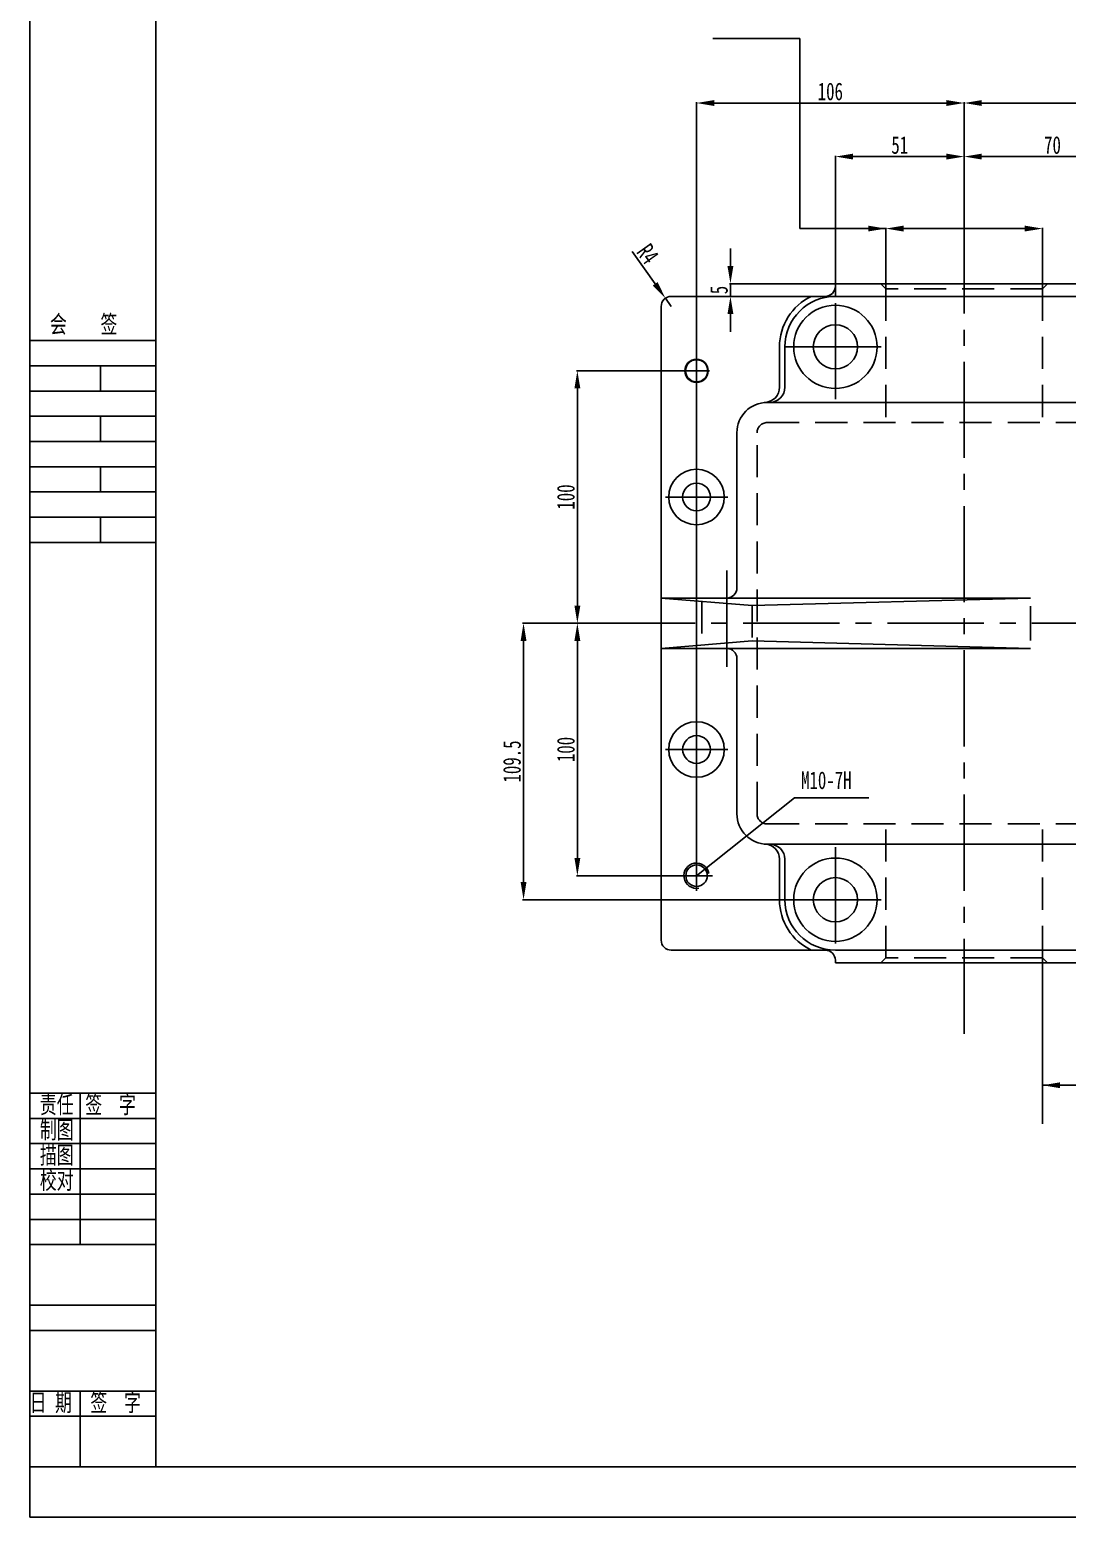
# Model space of a CAD drawing. Header units: inches. Extents: x 0 to 841, y 0 to 594.
# Drawn here: x 0.2 to 205.7, y 0 to 294.6 of the extents above; entities that cross this region are included whole.
import ezdxf

# ---------------------------------------------------------------- set-up
doc = ezdxf.new("R2010")
doc.units = ezdxf.units.IN
doc.header["$MEASUREMENT"] = 0
doc.linetypes.add('CENTER2', pattern=[28.575, 19.05, -3.175, 3.175, -3.175])
doc.linetypes.add('DASHED2', pattern=[9.525, 6.35, -3.175])
for name, color, linetype in [('中心线', 10, 'CENTER2'), ('剖面层', 4, 'Continuous'), ('标注层', 7, 'Continuous'), ('粗实线', 5, 'Continuous'), ('细实线', 7, 'Continuous'), ('虚线', 220, 'DASHED2')]:
    doc.layers.add(name, color=color, linetype=linetype)
doc.styles.add('仿宋3.5', font='simfang.ttf', dxfattribs={"width": 0.7, "height": 3.5})
doc.dimstyles.new('Scale_1_2', dxfattribs={"dimtxt": 3.5, "dimasz": 3.5, "dimexe": 0.18, "dimexo": 0.0625, "dimgap": 0.5, "dimtad": 1, "dimdec": 0, "dimlfac": 2, "dimzin": 0, "dimdsep": 46, "dimtxsty": '仿宋3.5', "dimcen": 0.09, "dimadec": 0, "dimazin": 0, "dimtfac": 1, "dimtdec": 0, "dimtix": 1, "dimtmove": 2, "dimatfit": 3, "dimfxl": 1, "dimtolj": 1, "dimarcsym": 0})

# ---------------------------------------------------------------- blocks, each defined once
blk = doc.blocks.new('*D44')
at = {"layer": 'Defpoints', "color": 0, "transparency": 16777216}
for p in [(185.23, 269.5), (185.23, 257.44), (220.23, 242.2)]:
    blk.add_point(p, dxfattribs=at)
at = {"layer": '标注层', "color": 0, "lineweight": -2, "transparency": 16777216}
for p, q in [((185.23, 257.5), (185.23, 269.68)), ((216.73, 269.5), (188.73, 269.5)), ((220.23, 242.26), (220.23, 269.68))]:
    blk.add_line(p, q, dxfattribs=at)
at = {"layer": '标注层', "color": 0, "transparency": 16777216}
for points in [[(188.73, 270.08), (188.73, 268.92), (185.23, 269.5)], [(216.73, 270.08), (216.73, 268.92), (220.23, 269.5)]]:
    blk.add_solid(points, dxfattribs=at)
at = {"layer": '标注层', "color": 0, "transparency": 16777216, "insert": (202.73, 271.77), "char_height": 3.5, "attachment_point": 5, "style": '仿宋3.5'}
blk.add_mtext('\\A1;70', dxfattribs=at)
blk = doc.blocks.new('*D45')
at = {"layer": 'Defpoints', "color": 0, "transparency": 16777216}
for p in [(159.73, 269.5), (185.23, 257.44), (159.73, 241.82)]:
    blk.add_point(p, dxfattribs=at)
at = {"layer": '标注层', "color": 0, "lineweight": -2, "transparency": 16777216}
for p, q in [((159.73, 241.88), (159.73, 269.68)), ((181.73, 269.5), (163.23, 269.5)), ((185.23, 257.5), (185.23, 269.68))]:
    blk.add_line(p, q, dxfattribs=at)
at = {"layer": '标注层', "color": 0, "transparency": 16777216}
for points in [[(163.23, 270.08), (163.23, 268.92), (159.73, 269.5)], [(181.73, 270.08), (181.73, 268.92), (185.23, 269.5)]]:
    blk.add_solid(points, dxfattribs=at)
at = {"layer": '标注层', "color": 0, "transparency": 16777216, "insert": (172.48, 271.77), "char_height": 3.5, "attachment_point": 5, "style": '仿宋3.5'}
blk.add_mtext('\\A1;51', dxfattribs=at)
blk = doc.blocks.new('*D47')
at = {"layer": 'Defpoints', "color": 0, "transparency": 16777216}
for p in [(200.73, 255.24), (169.73, 243.32), (200.73, 243.32)]:
    blk.add_point(p, dxfattribs=at)
at = {"layer": '标注层', "color": 0, "lineweight": -2, "transparency": 16777216}
for p, q in [((169.73, 243.38), (169.73, 255.42)), ((173.23, 255.24), (197.23, 255.24)), ((200.73, 243.38), (200.73, 255.42))]:
    blk.add_line(p, q, dxfattribs=at)
at = {"layer": '标注层', "color": 0, "transparency": 16777216}
for points in [[(173.23, 255.83), (173.23, 254.66), (169.73, 255.24)], [(197.23, 255.83), (197.23, 254.66), (200.73, 255.24)]]:
    blk.add_solid(points, dxfattribs=at)
at = {"layer": '标注层', "color": 0, "transparency": 16777216, "insert": (185.23, 257.49), "char_height": 3.5, "attachment_point": 5, "style": '仿宋3.5'}
blk.add_mtext('\\A1;  ', dxfattribs=at)
blk = doc.blocks.new('*D50')
at = {"layer": 'Defpoints', "color": 0, "transparency": 16777216}
for p in [(185.23, 280.11), (185.23, 257.44), (132.23, 130.03)]:
    blk.add_point(p, dxfattribs=at)
at = {"layer": '标注层', "color": 0, "lineweight": -2, "transparency": 16777216}
for p, q in [((132.23, 130.1), (132.23, 280.29)), ((135.73, 280.11), (181.73, 280.11)), ((185.23, 257.5), (185.23, 280.29))]:
    blk.add_line(p, q, dxfattribs=at)
at = {"layer": '标注层', "color": 0, "transparency": 16777216}
for points in [[(135.73, 280.69), (135.73, 279.52), (132.23, 280.11)], [(181.73, 280.69), (181.73, 279.52), (185.23, 280.11)]]:
    blk.add_solid(points, dxfattribs=at)
at = {"layer": '标注层', "color": 0, "transparency": 16777216, "insert": (158.73, 282.38), "char_height": 3.5, "attachment_point": 5, "style": '仿宋3.5'}
blk.add_mtext('\\A1;106', dxfattribs=at)
blk = doc.blocks.new('*D51')
at = {"layer": 'Defpoints', "color": 0, "transparency": 16777216}
for p in [(257.73, 280.11), (185.23, 257.44), (257.73, 257.44)]:
    blk.add_point(p, dxfattribs=at)
at = {"layer": '标注层', "color": 0, "lineweight": -2, "transparency": 16777216}
for p, q in [((185.23, 257.5), (185.23, 280.29)), ((188.73, 280.11), (254.23, 280.11)), ((257.73, 257.5), (257.73, 280.29))]:
    blk.add_line(p, q, dxfattribs=at)
at = {"layer": '标注层', "color": 0, "transparency": 16777216}
for points in [[(188.73, 280.69), (188.73, 279.52), (185.23, 280.11)], [(254.23, 280.69), (254.23, 279.52), (257.73, 280.11)]]:
    blk.add_solid(points, dxfattribs=at)
at = {"layer": '标注层', "color": 0, "transparency": 16777216, "insert": (219.39, 282.54), "char_height": 3.5, "attachment_point": 5, "style": '仿宋3.5'}
blk.add_mtext('\\A1;145±0.032', dxfattribs=at)
blk = doc.blocks.new('*D58')
at = {"layer": 'Defpoints', "color": 0, "transparency": 16777216}
for p in [(108.63, 177.07), (112.9, 177.07), (129.04, 127.07)]:
    blk.add_point(p, dxfattribs=at)
at = {"layer": '标注层', "color": 0, "lineweight": -2, "transparency": 16777216}
for p, q in [((112.84, 177.07), (108.45, 177.07)), ((108.63, 130.57), (108.63, 173.57)), ((128.98, 127.07), (108.45, 127.07))]:
    blk.add_line(p, q, dxfattribs=at)
at = {"layer": '标注层', "color": 0, "transparency": 16777216}
for points in [[(108.05, 173.57), (109.22, 173.57), (108.63, 177.07)], [(108.05, 130.57), (109.22, 130.57), (108.63, 127.07)]]:
    blk.add_solid(points, dxfattribs=at)
at = {"layer": '标注层', "color": 0, "transparency": 16777216, "insert": (106.36, 152.07), "char_height": 3.5, "attachment_point": 5, "rotation": 90, "style": '仿宋3.5'}
blk.add_mtext('\\A1;100', dxfattribs=at)
blk = doc.blocks.new('*D59')
at = {"layer": 'Defpoints', "color": 0, "transparency": 16777216}
for p in [(108.63, 227.07), (129.64, 227.07), (112.9, 177.07)]:
    blk.add_point(p, dxfattribs=at)
at = {"layer": '标注层', "color": 0, "lineweight": -2, "transparency": 16777216}
for p, q in [((129.58, 227.07), (108.45, 227.07)), ((108.63, 180.57), (108.63, 223.57)), ((112.84, 177.07), (108.45, 177.07))]:
    blk.add_line(p, q, dxfattribs=at)
at = {"layer": '标注层', "color": 0, "transparency": 16777216}
for points in [[(108.05, 223.57), (109.22, 223.57), (108.63, 227.07)], [(108.05, 180.57), (109.22, 180.57), (108.63, 177.07)]]:
    blk.add_solid(points, dxfattribs=at)
at = {"layer": '标注层', "color": 0, "transparency": 16777216, "insert": (106.36, 202.07), "char_height": 3.5, "attachment_point": 5, "rotation": 90, "style": '仿宋3.5'}
blk.add_mtext('\\A1;100', dxfattribs=at)
blk = doc.blocks.new('*D66')
at = {"layer": 'Defpoints', "color": 0, "transparency": 16777216}
for p in [(112.9, 177.07), (97.97, 122.32), (149.73, 122.32)]:
    blk.add_point(p, dxfattribs=at)
at = {"layer": '标注层', "color": 0, "lineweight": -2, "transparency": 16777216}
for p, q in [((112.84, 177.07), (97.79, 177.07)), ((97.97, 173.57), (97.97, 125.82)), ((149.67, 122.32), (97.79, 122.32))]:
    blk.add_line(p, q, dxfattribs=at)
at = {"layer": '标注层', "color": 0, "transparency": 16777216}
for points in [[(97.39, 173.57), (98.56, 173.57), (97.97, 177.07)], [(97.39, 125.82), (98.56, 125.82), (97.97, 122.32)]]:
    blk.add_solid(points, dxfattribs=at)
at = {"layer": '标注层', "color": 0, "transparency": 16777216, "insert": (95.69, 149.69), "char_height": 3.5, "attachment_point": 5, "rotation": 90, "style": '仿宋3.5'}
blk.add_mtext('\\A1;109.5', dxfattribs=at)
blk = doc.blocks.new('*D70')
at = {"layer": 'Defpoints', "color": 0, "transparency": 16777216}
for p in [(138.95, 241.82), (142.98, 241.82), (159.73, 244.32)]:
    blk.add_point(p, dxfattribs=at)
at = {"layer": '标注层', "color": 0, "lineweight": -2, "transparency": 16777216}
for p, q in [((138.95, 247.82), (138.95, 251.32)), ((159.67, 244.32), (138.77, 244.32)), ((142.92, 241.82), (138.77, 241.82)), ((138.95, 244.32), (138.95, 241.82)), ((138.95, 238.32), (138.95, 234.82))]:
    blk.add_line(p, q, dxfattribs=at)
at = {"layer": '标注层', "color": 0, "transparency": 16777216}
for points in [[(138.36, 247.82), (139.53, 247.82), (138.95, 244.32)], [(138.36, 238.32), (139.53, 238.32), (138.95, 241.82)]]:
    blk.add_solid(points, dxfattribs=at)
at = {"layer": '标注层', "color": 0, "transparency": 16777216, "insert": (136.68, 243.07), "char_height": 3.5, "attachment_point": 5, "rotation": 90, "style": '仿宋3.5'}
blk.add_mtext('\\A1;5', dxfattribs=at)
blk = doc.blocks.new('*D71')
at = {"layer": 'Defpoints', "color": 0, "transparency": 16777216}
for p in [(126.07, 241.45), (127.23, 239.82)]:
    blk.add_point(p, dxfattribs=at)
at = {"layer": '标注层', "color": 0, "lineweight": -2, "transparency": 16777216}
for p, q in [((119.5, 250.7), (124.04, 244.3)), ((127.23, 239.82), (126.07, 241.45))]:
    blk.add_line(p, q, dxfattribs=at)
at = {"layer": '标注层', "color": 0, "transparency": 16777216}
blk.add_solid([(124.52, 244.64), (123.57, 243.96), (126.07, 241.45)], dxfattribs=at)
at = {"layer": '标注层', "color": 0, "transparency": 16777216, "insert": (122.59, 250.23), "char_height": 3.5, "attachment_point": 5, "rotation": 305.392, "style": '仿宋3.5'}
blk.add_mtext('\\A1;R4', dxfattribs=at)

msp = doc.modelspace()

# ---------------------------------------------------------------- hatches: boundary and pattern name
at = {"layer": '剖面层'}
h = msp.add_hatch(dxfattribs=at)
h.set_pattern_fill('ANSI31', color=256, scale=20)
h.paths.add_polyline_path([(129.72946, 410.45384), (125.22946, 410.45384), (125.22946, 404.45384), (129.72946, 404.45384)])
h.paths.add_polyline_path([(130.10446, 410.45384), (129.72946, 410.45384), (129.72946, 404.45384), (130.10446, 404.45384)])
h.paths.add_polyline_path([(134.72946, 410.45384), (134.35446, 410.45384), (134.35446, 404.45384), (134.72946, 404.45384)])
edge = h.paths.add_edge_path()
edge.add_spline(control_points=[(137.36363, 404.45384), (138.01162, 405.525), (139.23883, 407.55368), (137.96491, 409.52391), (137.36363, 410.45384)], knot_values=[0, 0, 0, 0, 3.431642552, 6.499186233, 6.499186233, 6.499186233, 6.499186233], degree=3, periodic=0)
edge.add_line((137.36363, 410.45384), (134.72946, 410.45384))
edge.add_line((134.72946, 410.45384), (134.72946, 404.45384))
edge.add_line((134.72946, 404.45384), (137.36363, 404.45384))
h.paths.add_polyline_path([(339.46327, 482.43201, -0.034313288), (350.22946, 483.17173), (350.22946, 487.17173, 0.034296462), (338.92171, 486.39519), (320.86209, 483.90299, -0.414213562), (318.60746, 485.61081), (318.53908, 486.1063), (313.58602, 485.42279), (314.47503, 478.9826)])
h.paths.add_polyline_path([(313.58602, 485.42279), (308.63296, 484.73928), (309.52173, 478.29884), (314.47503, 478.9826)])
h.paths.add_polyline_path([(350.22946, 487.17173), (350.22946, 483.17173, -0.414213562), (428.94736, 404.45384), (437.97946, 404.45384), (437.97946, 409.95384), (435.22946, 409.95384), (435.22946, 410.45384), (434.56879, 410.45384, -0.38677765), (432.57773, 412.26498, 0.38677765)])
edge = h.paths.add_edge_path(flags=17)
edge.add_spline(control_points=[(397.97773, 410.45384), (397.83064, 411.24236), (396.75029, 414.17316), (396.38172, 421.14712), (400.79982, 427.0149), (398.98279, 430.53008), (398.47946, 431.50379)], knot_values=[0, 0, 0, 0, 5.403763037, 21.688429617, 38.08399628, 44.365670284, 44.365670284, 44.365670284, 44.365670284], degree=3, periodic=0)
edge.add_line((398.47946, 431.50379), (394.60446, 431.50379))
edge.add_line((394.60446, 431.50379), (394.60446, 404.45384))
edge.add_line((394.60446, 404.45384), (397.48719, 404.45384))
edge.add_spline(control_points=[(397.48719, 404.45384), (398.01932, 406.59424), (398.30996, 408.67278), (397.97773, 410.45384)], knot_values=[44.365670284, 44.365670284, 44.365670284, 44.365670284, 56.571233546, 56.571233546, 56.571233546, 56.571233546], degree=3, periodic=0)
edge = h.paths.add_edge_path(flags=17)
edge.add_line((385.85446, 431.50379), (381.97946, 431.50379))
edge.add_line((381.97946, 431.50379), (381.97946, 432.00379))
edge.add_line((381.97946, 432.00379), (381.19365, 432.00379))
edge.add_spline(control_points=[(381.19365, 432.00379), (380.94018, 431.53424), (380.71437, 431.05645), (380.53035, 430.56621)], knot_values=[6.251690243, 6.251690243, 6.251690243, 6.251690243, 9.44891892, 9.44891892, 9.44891892, 9.44891892], degree=3, periodic=0)
edge.add_spline(control_points=[(380.53035, 430.56621), (380.43139, 430.30257), (379.82271, 428.43006), (379.92618, 426.10895), (380.07953, 424.13722), (380.09863, 423.90445)], knot_values=[9.44891892, 9.44891892, 9.44891892, 9.44891892, 11.168376247, 21.496395386, 22.883348348, 22.883348348, 22.883348348, 22.883348348], degree=3, periodic=0)
edge.add_spline(control_points=[(380.09863, 423.90445), (380.10691, 423.80353), (380.11537, 423.70274), (380.12402, 423.60207)], knot_values=[22.883348348, 22.883348348, 22.883348348, 22.883348348, 23.484638473, 23.484638473, 23.484638473, 23.484638473], degree=3, periodic=0)
edge.add_spline(control_points=[(380.12402, 423.60207), (380.15617, 423.22764), (380.19087, 422.85485), (380.22838, 422.4834)], knot_values=[23.484638473, 23.484638473, 23.484638473, 23.484638473, 25.720990235, 25.720990235, 25.720990235, 25.720990235], degree=3, periodic=0)
edge.add_spline(control_points=[(380.22838, 422.4834), (380.25094, 422.26), (380.27452, 422.03709), (380.29918, 421.8146)], knot_values=[25.720990235, 25.720990235, 25.720990235, 25.720990235, 27.065945022, 27.065945022, 27.065945022, 27.065945022], degree=3, periodic=0)
edge.add_spline(control_points=[(380.29918, 421.8146), (380.35704, 421.29256), (380.42084, 420.77283), (380.49136, 420.25454)], knot_values=[27.065945022, 27.065945022, 27.065945022, 27.065945022, 30.221603222, 30.221603222, 30.221603222, 30.221603222], degree=3, periodic=0)
edge.add_spline(control_points=[(380.49136, 420.25454), (380.56329, 419.72578), (381.07865, 416.28297), (382.38384, 411.02499), (383.49437, 406.2935), (383.92026, 404.45384)], knot_values=[30.221603222, 30.221603222, 30.221603222, 30.221603222, 33.441062389, 51.243773265, 62.572140717, 62.572140717, 62.572140717, 62.572140717], degree=3, periodic=0)
edge.add_line((383.92026, 404.45384), (385.85446, 404.45384))
edge.add_line((385.85446, 404.45384), (385.85446, 431.50379))
h.paths.add_polyline_path([(447.72946, 410.45384), (446.22946, 410.45384), (446.22946, 409.95384), (443.47946, 409.95384), (443.47946, 404.45384), (447.72946, 404.45384)])
edge = h.paths.add_edge_path()
edge.add_spline(control_points=[(604.38229, 404.45384), (604.28927, 406.55609), (604.47139, 408.53036), (604.76271, 410.45384)], knot_values=[76.130848115, 76.130848115, 76.130848115, 76.130848115, 88.156433896, 88.156433896, 88.156433896, 88.156433896], degree=3, periodic=0)
edge.add_line((604.76271, 410.45384), (602.38779, 410.45384))
edge.add_line((602.38779, 410.45384), (602.26779, 404.45384))
edge.add_line((602.26779, 404.45384), (604.38229, 404.45384))
edge = h.paths.add_edge_path()
edge.add_line((597.76779, 410.45384), (596.35962, 410.45384))
edge.add_spline(control_points=[(596.35962, 410.45384), (596.35767, 409.94262), (596.33717, 407.91516), (596.24199, 405.99434), (596.13901, 404.45384)], knot_values=[6.623246075, 6.623246075, 6.623246075, 6.623246075, 9.707189711, 18.963628819, 18.963628819, 18.963628819, 18.963628819], degree=3, periodic=0)
edge.add_line((596.13901, 404.45384), (597.88779, 404.45384))
edge.add_line((597.88779, 404.45384), (597.76779, 410.45384))
edge = h.paths.add_edge_path()
edge.add_line((622.32779, 409.95384), (619.57779, 409.95384))
edge.add_line((619.57779, 409.95384), (619.57779, 410.45384))
edge.add_line((619.57779, 410.45384), (616.56182, 410.45384))
edge.add_spline(control_points=[(616.56182, 410.45384), (616.43899, 409.21294), (616.38814, 407.20925), (616.91839, 405.19451), (617.20037, 404.45384)], knot_values=[5.152382672, 5.152382672, 5.152382672, 5.152382672, 12.613625091, 17.183291699, 17.183291699, 17.183291699, 17.183291699], degree=3, periodic=0)
edge.add_line((617.20037, 404.45384), (622.32779, 404.45384))
edge.add_line((622.32779, 404.45384), (622.32779, 409.95384))
edge = h.paths.add_edge_path()
edge.add_spline(control_points=[(634.20526, 404.45384), (634.26528, 405.41474), (634.24978, 407.63578), (635.23454, 409.48422), (635.9135, 410.45384)], knot_values=[60.295990097, 60.295990097, 60.295990097, 60.295990097, 65.978269674, 72.975907085, 72.975907085, 72.975907085, 72.975907085], degree=3, periodic=0)
edge.add_line((635.9135, 410.45384), (630.57779, 410.45384))
edge.add_line((630.57779, 410.45384), (630.57779, 409.95384))
edge.add_line((630.57779, 409.95384), (627.82779, 409.95384))
edge.add_line((627.82779, 409.95384), (627.82779, 404.45384))
edge.add_line((627.82779, 404.45384), (634.20526, 404.45384))
h.paths.add_polyline_path([(717.32779, 444.45384), (695.72791, 445.53383, -0.399655643), (693.82779, 447.53134), (693.82779, 481.17173, 0.414213562), (687.82779, 487.17173), (650.07779, 487.17173), (650.07779, 483.17173), (687.82779, 483.17173, -0.414213562), (689.82779, 481.17173), (689.82779, 434.45384), (716.32779, 434.45384), (717.32779, 435.45384), (717.32779, 437.45384), (710.95279, 437.45384), (710.95279, 437.75384), (707.95279, 437.75384), (706.97129, 439.45384), (707.95279, 441.15384), (710.95279, 441.15384), (710.95279, 441.45384), (717.32779, 441.45384)])
h.paths.add_polyline_path([(717.32779, 441.45384), (710.95279, 441.45384), (710.95279, 441.15384), (717.32779, 441.15384)], flags=17)
h.paths.add_polyline_path([(717.32779, 437.75384), (710.95279, 437.75384), (710.95279, 437.45384), (717.32779, 437.45384)], flags=17)
h.paths.add_polyline_path([(576.29048, 305.53681, 0.399655643), (575.34041, 306.53556), (571.39035, 306.73306, 0.428922899), (569.29048, 304.73556), (569.29048, 302.58806), (576.29048, 302.58806)])
h.paths.add_polyline_path([(576.29048, 302.58806), (569.29048, 302.58806), (569.29048, 300.44056, 0.428922899), (571.39035, 298.44305), (575.34041, 298.64055, 0.399655643), (576.29048, 299.63931)])
edge = h.paths.add_edge_path()
edge.add_arc((557.29048, 305.43556), 2, 0, 87.1375948)
edge.add_line((557.39035, 307.43306), (556.1906, 307.49305))
edge.add_arc((556.29048, 309.49056), 2, 180, 267.1375948, ccw=False)
edge.add_line((554.29048, 309.49056), (554.29048, 317.84292))
edge.add_spline(control_points=[(554.29048, 317.84292), (553.65299, 317.78606), (552.32182, 317.61852), (550.98033, 317.3339), (550.29048, 317.15244)], knot_values=[26.328238836, 26.328238836, 26.328238836, 26.328238836, 30.110208252, 34.19985668, 34.19985668, 34.19985668, 34.19985668], degree=3, periodic=0)
edge.add_line((550.29048, 317.15244), (550.29048, 302.58806))
edge.add_line((550.29048, 302.58806), (559.29048, 302.58806))
edge.add_line((559.29048, 302.58806), (559.29048, 305.43556))
edge = h.paths.add_edge_path()
edge.add_line((556.1906, 297.68306), (557.39035, 297.74305))
edge.add_arc((557.29048, 299.74056), 2, 272.8624052, 360)
edge.add_line((559.29048, 299.74056), (559.29048, 302.58806))
edge.add_line((559.29048, 302.58806), (550.29048, 302.58806))
edge.add_line((550.29048, 302.58806), (550.29048, 286.5075))
edge.add_spline(control_points=[(550.29048, 286.5075), (551.55953, 286.0683), (552.90154, 285.76775), (554.29048, 285.55637)], knot_values=[110.999223939, 110.999223939, 110.999223939, 110.999223939, 119.19498829, 119.19498829, 119.19498829, 119.19498829], degree=3, periodic=0)
edge.add_line((554.29048, 285.55637), (554.29048, 295.68556))
edge.add_arc((556.29048, 295.68556), 2, 92.8624052, 180, ccw=False)

# ---------------------------------------------------------------- linework, layer by layer
at = {"layer": '中心线'}
for p, q in [((185.22946, 257.44135), (185.22946, 95.77355)), ((159.72946, 221.43411), (159.72946, 242.19731)), ((149.72808, 231.81571), (169.73085, 231.81571)), ((129.6403, 227.06571), (134.81863, 227.06571)), ((132.22946, 224.50693), (132.22946, 229.62449)), ((132.22946, 208.86697), (132.22946, 195.26445)), ((126.05682, 202.06571), (138.40211, 202.06571)), ((138.22946, 187.49744), (138.22946, 166.63398)), ((112.90001, 177.06571), (459.14251, 177.06571)), ((132.22946, 145.26445), (132.22946, 158.86697)), ((126.05682, 152.06571), (138.40211, 152.06571)), ((159.72946, 132.69731), (159.72946, 111.93411)), ((132.22946, 130.03373), (132.22946, 124.09769)), ((129.04251, 127.06571), (135.41642, 127.06571)), ((149.72808, 122.31571), (169.73085, 122.31571))]:
    msp.add_line(p, q, dxfattribs=at)
at = {"layer": '标注层'}
msp.add_line((200.72946, 110.81571), (200.72946, 77.90569), dxfattribs=at)
at = {"layer": '粗实线'}
for p, q in [((25.1792, 584.00067), (25.1792, 10.00067)), ((157.72947, 241.81571), (127.22946, 241.81571)), ((159.72946, 241.81571), (252.72946, 241.81571)), ((159.72947, 244.31571), (159.72947, 243.81571)), ((210.72946, 244.31571), (159.72947, 244.31571)), ((125.22946, 239.81571), (125.22946, 114.31571)), ((148.65197, 231.81571), (148.65197, 223.79716)), ((149.72946, 231.81571), (149.72946, 223.81571)), ((146.22946, 220.81571), (426.72946, 220.81571)), ((140.22946, 214.81571), (140.22946, 184.06571)), ((198.35178, 182.06571), (125.22946, 182.06571)), ((143.26794, 180.56571), (125.22946, 182.06571)), ((143.26794, 180.56571), (198.35178, 182.06571)), ((198.35178, 180.47593), (198.35178, 173.6555)), ((143.26794, 173.56571), (125.22946, 172.06571)), ((198.35178, 172.06571), (125.22946, 172.06571)), ((143.26794, 173.56571), (198.35178, 172.06571)), ((140.22946, 139.31571), (140.22946, 170.06571)), ((146.22946, 133.31571), (426.72946, 133.31571)), ((148.65197, 122.31571), (148.65197, 130.33426)), ((149.72946, 122.31571), (149.72946, 130.31571)), ((157.72947, 112.31571), (127.22946, 112.31571)), ((159.72946, 112.31571), (252.72946, 112.31571)), ((159.72947, 109.81571), (159.72947, 110.31571)), ((210.72946, 109.81571), (159.72947, 109.81571)), ((25.1792, 10.00067), (831.1792, 10.00067))]:
    msp.add_line(p, q, dxfattribs=at)
for centre, radius in [((159.72946, 231.81571), 8.25), ((159.72946, 231.81571), 4.375), ((132.22946, 227.06571), 2.309), ((132.22946, 227.06571), 2.189), ((132.22946, 202.06571), 5.5), ((132.22946, 202.06571), 2.75), ((132.22946, 152.06571), 5.5), ((132.22946, 152.06571), 2.75), ((159.72946, 122.31571), 8.25), ((132.22946, 127.06571), 2.125), ((159.72946, 122.31571), 4.375)]:
    msp.add_circle(centre, radius, dxfattribs=at)
for centre, radius, start, end in [((127.22946, 239.81571), 2, 90, 180), ((159.72946, 231.81571), 11.0775, 115.4806074, 180), ((159.72946, 231.81571), 10, 90, 180), ((157.72947, 243.81571), 2, 270, 0), ((145.65197, 223.79716), 3, 273.6789923, 0), ((146.72946, 223.81571), 3, 270, 0), ((146.22946, 214.81571), 6, 90, 180), ((138.22946, 184.06571), 2, 270, 0), ((138.22946, 170.06571), 2, 0, 90), ((146.22946, 139.31571), 6, 180, 270), ((145.65197, 130.33426), 3, 0, 86.3210077), ((146.72946, 130.31571), 3, 0, 90), ((159.72946, 122.31571), 11.0775, 180, 244.5193926), ((159.72946, 122.31571), 10, 180, 270), ((127.22946, 114.31571), 2, 180, 270), ((157.72947, 110.31571), 2, 0, 90)]:
    msp.add_arc(centre, radius, start, end, dxfattribs=at)
at = {"layer": '细实线'}
for p, q in [((0.1792, 594.00067), (0.1792, 0.00067)), ((25.1792, 233.06943), (0.1792, 233.06943)), ((25.1792, 228.06943), (0.1792, 228.06943)), ((14.1792, 223.06943), (14.1792, 228.06943)), ((25.1792, 223.06943), (0.1792, 223.06943)), ((25.1792, 218.06943), (0.1792, 218.06943)), ((14.1792, 213.06943), (14.1792, 218.06943)), ((25.1792, 213.06943), (0.1792, 213.06943)), ((25.1792, 208.06943), (0.1792, 208.06943)), ((14.1792, 203.06943), (14.1792, 208.06943)), ((25.1792, 203.06943), (0.1792, 203.06943)), ((25.1792, 198.06943), (0.1792, 198.06943)), ((14.1792, 193.06943), (14.1792, 198.06943)), ((25.1792, 193.06943), (0.1792, 193.06943)), ((25.1792, 84.00067), (0.1792, 84.00067)), ((10.1792, 84.00067), (10.1792, 54.00067)), ((25.1792, 79.00067), (0.1792, 79.00067)), ((25.1792, 74.00067), (0.1792, 74.00067)), ((25.1792, 69.00067), (0.1792, 69.00067)), ((25.1792, 64.00067), (0.1792, 64.00067)), ((25.1792, 59.00067), (0.1792, 59.00067)), ((25.1792, 54.00067), (0.1792, 54.00067)), ((25.1792, 42.00067), (0.1792, 42.00067)), ((25.1792, 37.00067), (0.1792, 37.00067)), ((25.1792, 25.00067), (0.1792, 25.00067)), ((10.1792, 25.00067), (10.1792, 10.00067)), ((25.1792, 20.00067), (0.1792, 20.00067)), ((25.1792, 10.00067), (0.1792, 10.00067)), ((0.1792, 0.00067), (841.1792, 0.00067))]:
    msp.add_line(p, q, dxfattribs=at)
msp.add_arc((132.22946, 127.06571), 2.5, 10, 280, dxfattribs=at)
at = {"layer": '虚线'}
for p, q in [((169.72946, 243.31571), (168.72946, 244.31571)), ((169.72946, 243.31571), (169.72946, 216.81571)), ((200.72946, 243.31571), (169.72946, 243.31571)), ((200.72946, 243.31571), (201.72946, 244.31571)), ((200.72946, 243.31571), (200.72946, 216.81571)), ((146.22946, 216.81571), (426.72946, 216.81571)), ((144.22946, 139.31571), (144.22946, 214.81571)), ((133.26794, 181.39727), (133.26794, 172.73416)), ((143.26794, 180.56571), (143.26794, 173.56571)), ((146.22946, 137.31571), (426.72946, 137.31571)), ((169.72946, 110.81571), (169.72946, 137.31571)), ((200.72946, 110.81571), (200.72946, 137.31571)), ((169.72946, 110.81571), (168.72946, 109.81571)), ((200.72946, 110.81571), (169.72946, 110.81571)), ((200.72946, 110.81571), (201.72946, 109.81571))]:
    msp.add_line(p, q, dxfattribs=at)
for centre, start, end in [((146.22946, 214.81571), 90, 180), ((146.22946, 139.31571), 180, 270)]:
    msp.add_arc(centre, 2, start, end, dxfattribs=at)

# ---------------------------------------------------------------- texts
at = {"layer": '标注层', "insert": (152.93131, 147.72926), "char_height": 3.5, "width": 22.874534, "attachment_point": 1, "style": '仿宋3.5'}
msp.add_mtext('M10-7H', dxfattribs=at)
at = {"layer": '细实线', "style": '仿宋3.5', "width": 0.7}
for s, p in [('会    签', (4.1792, 234.56943)), ('责任', (2.1792, 80.00067)), ('签  字', (11.1792, 80.00067)), ('制图', (2.1792, 75.00067)), ('描图', (2.1792, 70.00067)), ('校对', (2.1792, 65.00067)), ('日 期', (0.1792, 21.00067)), ('签  字', (12.1792, 21.00067))]:
    msp.add_text(s, height=3.5, dxfattribs=at).set_placement(p)

# ---------------------------------------------------------------- dimensions: what is measured, and where the dimension line sits
at = {"layer": '标注层'}
for base, p1, p2, picture, middle in [((185.22946, 280.10585), (132.22946, 130.03373), (185.22946, 257.44135), '*D50', (158.72946, 282.37585)), ((159.72947, 269.49937), (185.22946, 257.44135), (159.72947, 241.81571), '*D45', (172.47947, 271.76937)), ((185.22946, 269.49937), (220.22946, 242.19731), (185.22946, 257.44135), '*D44', (202.72946, 271.76937))]:
    dim = msp.add_linear_dim(base=base, p1=p1, p2=p2, dimstyle='Scale_1_2', dxfattribs=at)
    dim.commit()
    dim.dimension.update_dxf_attribs({"geometry": picture, "text_midpoint": middle})
dim = msp.add_linear_dim(base=(257.72946, 280.10585), p1=(185.22946, 257.44135), p2=(257.72946, 257.44135), dimstyle='Scale_1_2', override={"dimtol": 1, "dimtp": 0.0315, "dimtm": 0.0315, "dimtdec": 3}, dxfattribs=at)
dim.commit()
dim.dimension.update_dxf_attribs({"geometry": '*D51', "text_midpoint": (219.38974, 282.53585), "dimtype": 160})
dim = msp.add_linear_dim(base=(200.72946, 255.24208), p1=(169.72946, 243.31571), p2=(200.72946, 243.31571), text='  ', dimstyle='Scale_1_2', dxfattribs=at)
dim.commit()
dim.dimension.update_dxf_attribs({"geometry": '*D47', "text_midpoint": (185.22946, 257.49208)})
dim = msp.add_radius_dim(center=(127.22946, 239.81571), mpoint=(126.07113, 241.44613), dimstyle='Scale_1_2', dxfattribs=at)
dim.commit()
dim.dimension.update_dxf_attribs({"geometry": '*D71', "text_midpoint": (122.59264, 250.22716)})
for base, p1, p2, picture, middle in [((138.94591, 241.81571), (159.72947, 244.31571), (142.97947, 241.81571), '*D70', (136.67591, 243.06571)), ((108.63356, 227.06571), (112.90001, 177.06571), (129.6403, 227.06571), '*D59', (106.36356, 202.06571)), ((108.63356, 177.06571), (129.04251, 127.06571), (112.90001, 177.06571), '*D58', (106.36356, 152.06571))]:
    dim = msp.add_linear_dim(base=base, p1=p1, p2=p2, angle=90, dimstyle='Scale_1_2', dxfattribs=at)
    dim.commit()
    dim.dimension.update_dxf_attribs({"geometry": picture, "text_midpoint": middle})
dim = msp.add_linear_dim(base=(97.97453, 122.31571), p1=(112.90001, 177.06571), p2=(149.72808, 122.31571), angle=90, text='109.5', dimstyle='Scale_1_2', dxfattribs=at)
dim.commit()
dim.dimension.update_dxf_attribs({"geometry": '*D66', "text_midpoint": (95.69453, 149.69071)})

# ---------------------------------------------------------------- leaders
for points in [[(169.72946, 255.24208), (152.66103, 255.24208), (152.66103, 292.87143), (135.48542, 292.87143)], [(200.72946, 85.564), (210.5942, 85.564)]]:
    msp.add_leader(points, dimstyle='Scale_1_2', dxfattribs=at)
at = {"layer": '标注层', "has_arrowhead": 0}
msp.add_leader([(132.22946, 127.06571), (151.63275, 142.49255), (166.35816, 142.49255)], dimstyle='Scale_1_2', dxfattribs=at)

doc.saveas('drawing.dxf')
